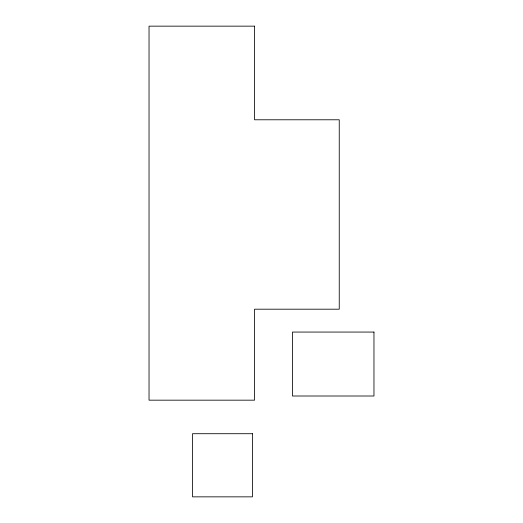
<?xml version="1.0" encoding="UTF-8"?>
<svg xmlns="http://www.w3.org/2000/svg" width="523" height="523" viewBox="0 0 523 523"><rect width="100%" height="100%" fill="white"/><g stroke="black" fill="none" stroke-linecap="round" stroke-linejoin="round"><path stroke-width="0.78" d="M254.531 26.15L149.035 26.15L149.035 400.173L254.531 400.173L254.531 309.191L339.244 309.191L339.244 119.78L254.531 119.78L254.531 26.15M373.965 332.066L292.449 332.066L292.449 396.003L373.965 396.003L373.965 332.066M252.452 433.711L192.51 433.711L192.51 496.85L252.452 496.85L252.452 433.711"/></g></svg>
